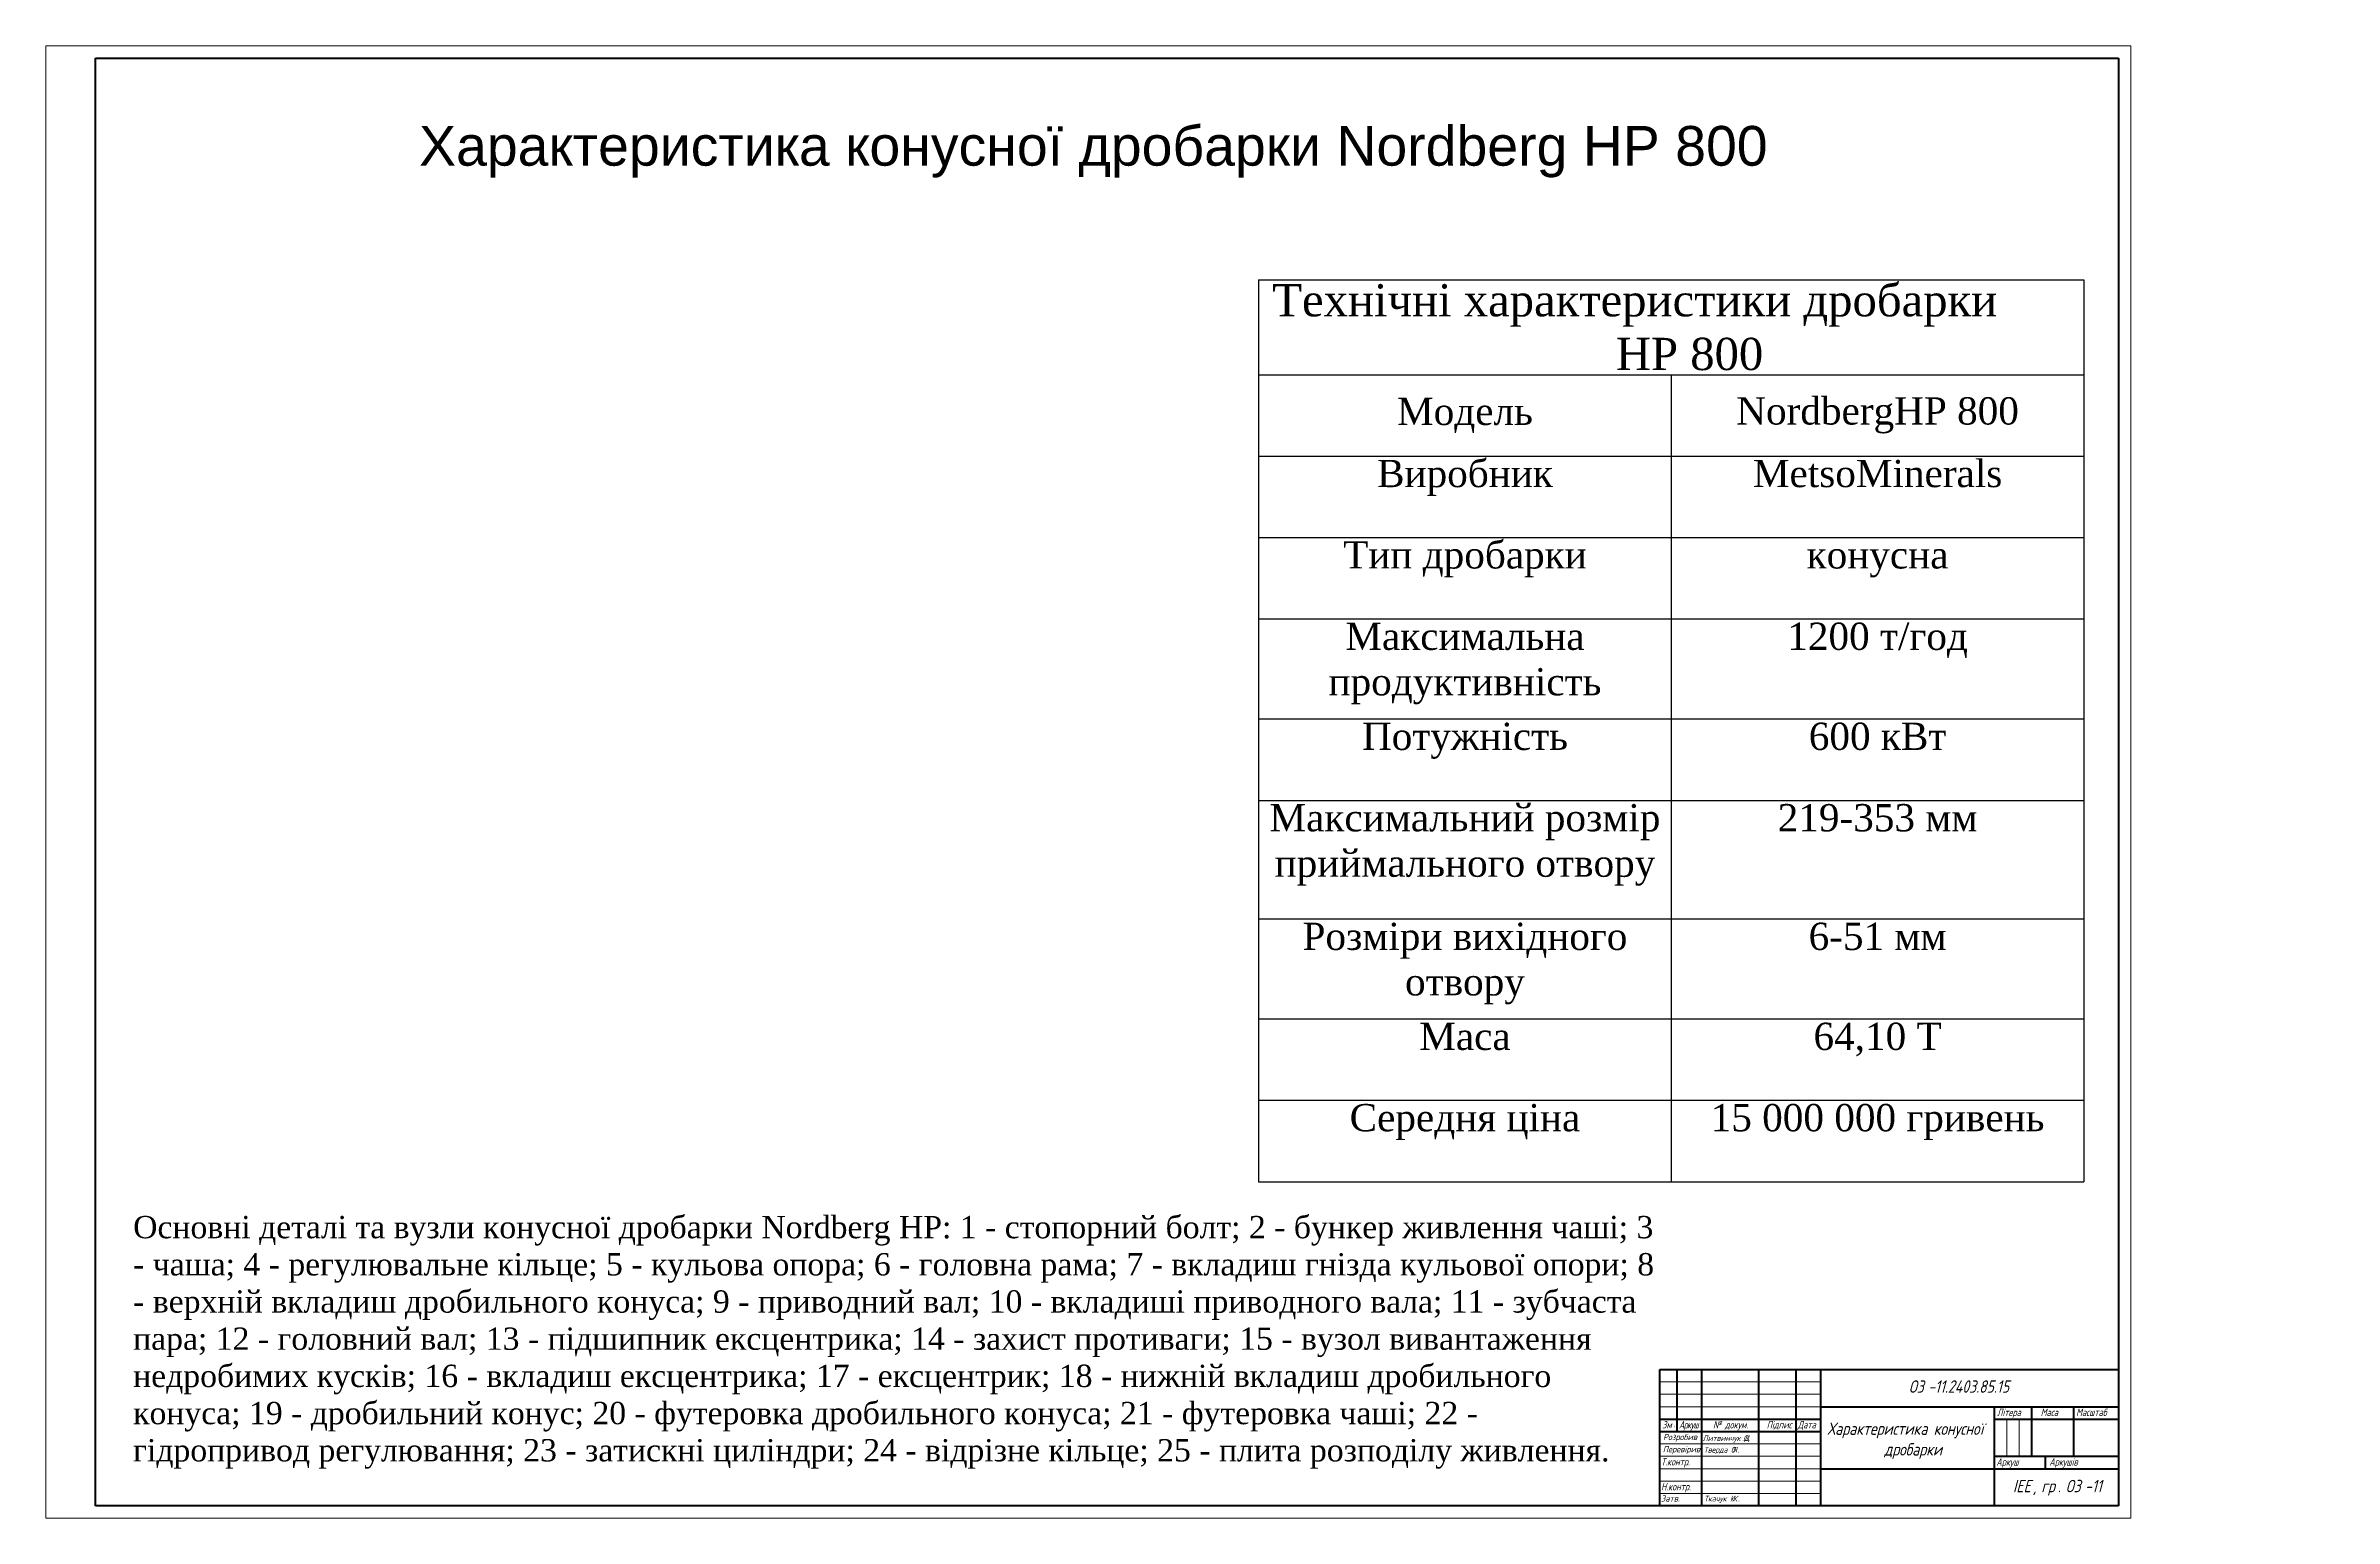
# Model space of a CAD drawing. Header units: millimetres. Extents: x 2024 to 4373, y 1521 to 2347.
# Drawn here: x 2024 to 2947, y 1521 to 2115 of the extents above; entities that cross this region are included whole.
import ezdxf

# ---------------------------------------------------------------- set-up
doc = ezdxf.new("R2010")
doc.units = ezdxf.units.MM
doc.linetypes.add('K5LT_BASIC', pattern=[0])
doc.linetypes.add('K5LT_THIN', pattern=[0])
doc.styles.add('KTEXTSTYLE', font='bgothl.ttf', dxfattribs={"width": 0.96, "height": 5})
doc.styles.get("Standard").update_dxf_attribs({"font": 'arial.ttf'})
doc.styles.add('стиль1', font='GOST_A.TTF', dxfattribs={"oblique": 15})

# ---------------------------------------------------------------- blocks, each defined once
blk = doc.blocks.new('*T15')
at = {"color": 0, "linetype": 'ByBlock', "lineweight": -2, "transparency": 16777216}
for p, q in [((0, 0), (332.84, 0)), ((0, 0), (0, -363.77)), ((332.84, 0), (332.84, -363.77)), ((0, -38.22), (332.84, -38.22)), ((166.42, -38.22), (166.42, -363.77)), ((0, -71.07), (332.84, -71.07)), ((0, -103.9), (332.84, -103.9)), ((0, -136.74), (332.84, -136.74)), ((0, -177.09), (332.84, -177.09)), ((0, -209.93), (332.84, -209.93)), ((0, -257.78), (332.84, -257.78)), ((0, -298.13), (332.84, -298.13)), ((0, -330.93), (332.84, -330.93)), ((0, -363.77), (332.84, -363.77))]:
    blk.add_line(p, q, dxfattribs=at)
at = {"color": 0, "transparency": 16777216}
for s, insert, char_height, width, attachment_point in [('{\\fTimes New Roman|b0|i0|c204|p18;\\C256;Технічні характеристики дробарки           НР 800}', (166.42, -19.11), 13, 329.8353, 5), ('{\\fTimes New Roman|b0|i0|c204|p18;\\C256;Модель}', (83.21, -54.64), 11, 163.4177, 5), ('{\\fTimes New Roman|b0|i0|c204|p18;\\C256;NordbergHP 800}', (249.63, -54.64), 11, 163.4177, 5), ('{\\fTimes New Roman|b0|i0|c204|p18;\\C256;Виробник}', (83.21, -72.57), 11, 163.4177, 2), ('{\\fTimes New Roman|b0|i0|c204|p18;\\C256;MetsoMinerals}', (249.63, -72.57), 11, 163.4177, 2), ('{\\fTimes New Roman|b0|i0|c204|p18;\\C256;Тип дробарки}', (83.21, -105.4), 11, 163.4177, 2), ('{\\fTimes New Roman|b0|i0|c204|p18;\\C256;конусна}', (249.63, -105.4), 11, 163.4177, 2), ('{\\fTimes New Roman|b0|i0|c204|p18;\\C256;Максимальна продуктивність}', (83.21, -138.24), 11, 163.4177, 2), ('{\\fTimes New Roman|b0|i0|c204|p18;\\C256;1200 т/год}', (249.63, -138.24), 11, 163.4177, 2), ('{\\fTimes New Roman|b0|i0|c204|p18;\\C256;Потужність}', (83.21, -178.59), 11, 163.4177, 2), ('{\\fTimes New Roman|b0|i0|c204|p18;\\C256;600 кВт}', (249.63, -178.59), 11, 163.4177, 2), ('{\\fTimes New Roman|b0|i0|c204|p18;\\C256;Максимальний розмір приймального отвору}', (83.21, -211.43), 11, 163.4177, 2), ('{\\fTimes New Roman|b0|i0|c204|p18;\\C256;219-353 мм}', (249.63, -211.43), 11, 163.4177, 2), ('{\\fTimes New Roman|b0|i0|c204|p18;\\C256;Розміри вихідного отвору}', (83.21, -259.28), 11, 163.4177, 2), ('{\\fTimes New Roman|b0|i0|c204|p18;\\C256;6-51 мм}', (249.63, -259.28), 11, 163.4177, 2), ('{\\fTimes New Roman|b0|i0|c204|p18;\\C256;Маса}', (83.21, -299.63), 11, 163.4177, 2), ('{\\fTimes New Roman|b0|i0|c204|p18;\\C256;64,10 Т', (249.63, -299.63), 11, 163.4177, 2), ('{\\fTimes New Roman|b0|i0|c204|p18;\\C256;15\\~000\\~000 гривень}', (249.63, -332.43), 11, 163.4177, 2), ('{\\fTimes New Roman|b0|i0|c204|p18;\\C256;Середня ціна}', (83.21, -332.43), 11, 163.4177, 2)]:
    blk.add_mtext(s, dxfattribs=dict(at, insert=insert, char_height=char_height, width=width, attachment_point=attachment_point))

msp = doc.modelspace()

# ---------------------------------------------------------------- linework, layer by layer
at = {"color": 7, "linetype": 'K5LT_THIN', "lineweight": 18}
for p, q in [((2023.88, 1521.42), (2023.88, 2115.42)), ((2023.88, 2115.42), (2864.88, 2115.42)), ((2864.88, 2115.42), (2864.88, 1521.42)), ((2674.88, 1576.42), (2739.88, 1576.42)), ((2674.88, 1571.42), (2739.88, 1571.42)), ((2674.88, 1566.42), (2739.88, 1566.42)), ((2814.85, 1546.42), (2814.85, 1561.42)), ((2819.87, 1546.42), (2819.87, 1561.42)), ((2674.88, 1551.42), (2739.88, 1551.42)), ((2674.88, 1546.42), (2739.88, 1546.42)), ((2674.88, 1541.42), (2739.88, 1541.42)), ((2674.88, 1536.42), (2739.88, 1536.42)), ((2674.88, 1531.42), (2739.88, 1531.42)), ((2864.88, 1521.42), (2023.88, 1521.42))]:
    msp.add_line(p, q, dxfattribs=at)
at = {"color": 7, "linetype": 'K5LT_BASIC', "lineweight": 60}
for p, q in [((2043.88, 1526.42), (2043.88, 2110.42)), ((2043.88, 2110.42), (2859.88, 2110.42)), ((2859.88, 2110.42), (2859.88, 1526.42)), ((2674.88, 1581.42), (2859.88, 1581.42)), ((2674.88, 1526.42), (2674.88, 1581.42)), ((2681.88, 1556.42), (2681.88, 1581.42)), ((2691.88, 1526.42), (2691.88, 1581.42)), ((2714.88, 1526.42), (2714.88, 1581.42)), ((2729.88, 1526.42), (2729.88, 1581.42)), ((2739.88, 1526.42), (2739.88, 1581.42)), ((2674.88, 1561.42), (2739.88, 1561.42)), ((2739.88, 1566.42), (2859.88, 1566.42)), ((2809.88, 1526.42), (2809.88, 1566.42)), ((2809.88, 1561.42), (2824.88, 1561.42)), ((2824.88, 1546.42), (2824.88, 1566.42)), ((2824.88, 1561.42), (2859.88, 1561.42)), ((2841.88, 1546.42), (2841.88, 1566.42)), ((2674.88, 1556.42), (2739.88, 1556.42)), ((2739.88, 1541.42), (2809.88, 1541.42)), ((2809.88, 1546.42), (2859.88, 1546.42)), ((2809.88, 1541.42), (2859.88, 1541.42)), ((2830.46, 1541.42), (2830.46, 1546.42)), ((2859.88, 1526.42), (2043.88, 1526.42))]:
    msp.add_line(p, q, dxfattribs=at)

# ---------------------------------------------------------------- block references
msp.add_blockref('*T15', (2513.08, 2020.95))

# ---------------------------------------------------------------- texts
at = {"style": 'стиль1', "oblique": 15}
for s, height, p in [('ОЗ', 5, (2775.33, 1572.05)), ('-11.2403.85.15', 5, (2783.11, 1572.05)), ('Характеристика конусної', 5, (2742.45, 1555.06)), ('Литвинчук Д', 2.3, (2692.17, 1552.59)), ('.', 2.3, (2708.08, 1552.59)), ('О', 2.3, (2708.55, 1552.59)), ('.', 2.3, (2710.65, 1552.59)), (' дробарки', 5, (2762.84, 1546.72)), ('Тверда О', 2.3, (2692.63, 1547.91)), ('.', 2.3, (2703.77, 1547.91)), ('Я', 2.3, (2704.25, 1547.91)), ('.', 2.3, (2706.34, 1547.91)), ('ІЕЕ', 5, (2817.32, 1531.9)), (', ', 5, (2825.45, 1531.9)), ('гр', 5, (2828.75, 1531.9)), ('. ', 5, (2835.43, 1531.9)), ('ОЗ', 5, (2838.61, 1531.9)), ('-11', 5, (2846.38, 1531.9)), ('Ткачук К', 2.3, (2692.74, 1528.19)), ('.', 2.3, (2703.88, 1528.19)), ('К', 2.3, (2704.36, 1528.19)), ('.', 2.3, (2706.45, 1528.19))]:
    msp.add_text(s, height=height, dxfattribs=at).set_placement(p)
at = {"attachment_point": 1}
for s, width, heights, insert, char_height in [('{\\H6.4x;Характеристика конусної дробарки Nordberg HP 800}', 545.9395, [31.99], (2174.45, 2083.05), 2.5), ('{\\fTimes New Roman|b0|i0|c204|p18;Основні деталі та вузли конусної дробарки Nordberg HP: 1 - cтопорний болт; 2 - бункер живлення чаші; 3 - чаша; 4 - регулювальне кільце; 5 - кульова опора; 6 - головна рама; 7 - вкладиш гнізда кульової опори; 8 - верхній вкладиш дробильного конуса; 9 - приводний вал; 10 - вкладиші приводного вала; 11 - зубчаста пара; 12 - головний вал; 13 - підшипник ексцентрика; 14 - захист противаги; 15 - вузол вивантаження недробимих кусків; 16 - вкладиш ексцентрика; 17 - ексцентрик; 18 - нижній вкладиш дробильного конуса; 19 - дробильний конус; 20 - футеровка дробильного конуса; 21 - футеровка чаші; 22 - гідропривод регулювання; 23 - затискні циліндри; 24 - відрізне кільце; 25 - плита розподілу живлення.}', 613.6339, [118.94], (2059.13, 1643.37), 9)]:
    msp.add_mtext_dynamic_manual_height_columns(s, width=width, gutter_width=12.5, heights=heights, dxfattribs=dict(at, insert=insert, char_height=char_height))
at = {"color": 7, "char_height": 2.5, "attachment_point": 1, "rotation": 90, "style": 'KTEXTSTYLE'}
for insert in [(2032.66, 1780.27), (2946.89, 1780.27)]:
    msp.add_mtext('\\H3.5;\\W0.965;\\Q15;\\Q15; ', dxfattribs=dict(at, insert=insert))
at = {"color": 7, "attachment_point": 1, "style": 'стиль1'}
for s, insert, char_height in [('Зм', (2675.84, 1560.65), 3), ('{\\T0.85;Аркуш}', (2682.6, 1560.65), 3), ('№ докум.', (2696.33, 1560.65), 3), ('Підпис', (2717.97, 1560.65), 3), ('Дата', (2730.5, 1560.65), 3), ('Літера', (2810.87, 1565.65), 3), ('Маса', (2828.49, 1565.65), 3), ('Масштаб', (2842.77, 1565.67), 3), ('Розробив', (2676.19, 1555.44), 2.5), ('.', (2680.28, 1560.65), 2.5), ('Т.контр.', (2675.38, 1545.7), 3), ('Перевірив', (2676.07, 1550.51), 2.5), ('Аркуш', (2810.61, 1545.65), 3), ('Аркушів', (2831.97, 1545.65), 3), ('Н.контр.', (2675.38, 1535.67), 3), ('Затв.', (2675.38, 1530.65), 2.5)]:
    msp.add_mtext(s, dxfattribs=dict(at, insert=insert, char_height=char_height))

doc.saveas('drawing.dxf')
